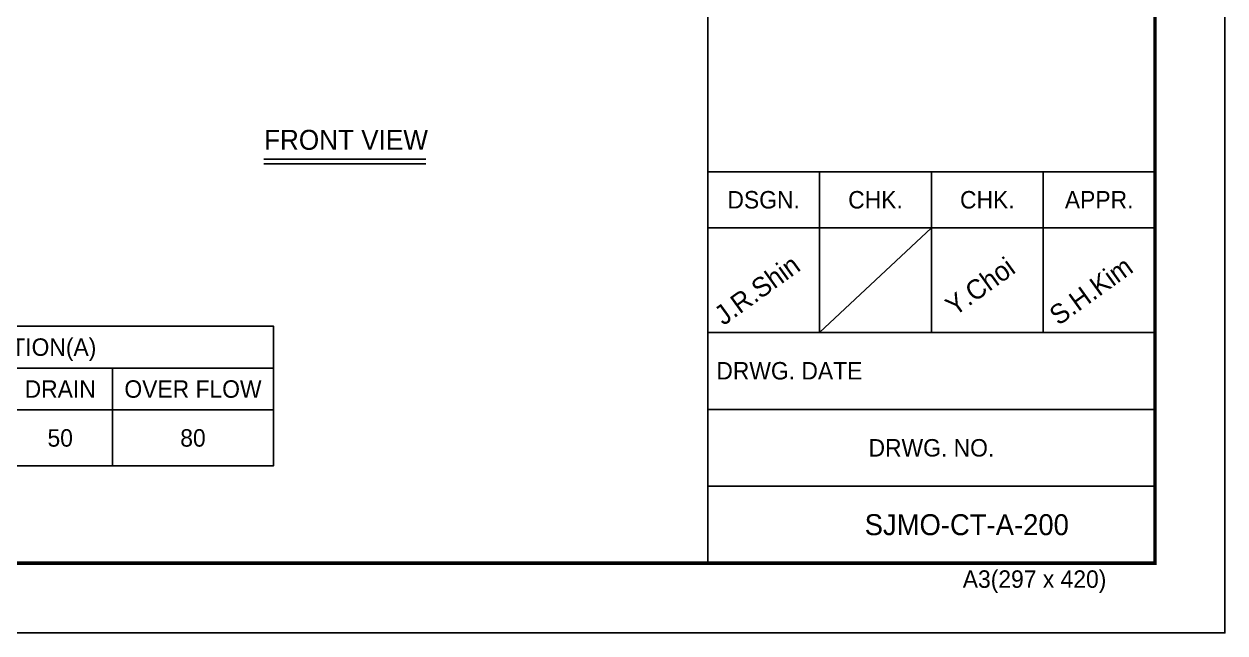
# Model space of a CAD drawing. Header units: millimetres. Extents: x -662982 to 31426, y -140792 to 22681.
# Drawn here: x 19397 to 31426, y 1886 to 7988 of the extents above; entities that cross this region are included whole.
import ezdxf
from ezdxf.enums import TextEntityAlignment as Align

# ---------------------------------------------------------------- set-up
doc = ezdxf.new("R2010")
doc.units = ezdxf.units.MM
for name, color, linetype in [('냉각탑_box', 1, 'Continuous'), ('냉각탑_form', 1, 'Continuous'), ('냉각탑_text', 3, 'Continuous')]:
    doc.layers.add(name, color=color, linetype=linetype)
doc.styles.add('돋움', font='Dotum.ttf')

msp = doc.modelspace()

# ---------------------------------------------------------------- linework, layer by layer
at = {"layer": 'Defpoints'}
msp.add_lwpolyline([(2019.2, 22681.2), (31426.4, 22681.2), (31426.4, 1886.1), (2019.2, 1886.1)], close=True, dxfattribs=at)
at = {"layer": '냉각탑_box'}
for p, q in [((21798.3, 6633), (23421.6, 6633)), ((21798.3, 6586.3), (23421.6, 6586.3)), ((16503.9, 4540.6), (21893.9, 4540.6)), ((20283.9, 4540.6), (20283.9, 3560.6)), ((6843.9, 4120.6), (21893.9, 4120.6))]:
    msp.add_line(p, q, dxfattribs=at)
msp.add_lwpolyline([(6843.9, 4960.6), (21893.9, 4960.6), (21893.9, 3560.6), (6843.9, 3560.6)], close=True, dxfattribs=at)
at = {"layer": '냉각탑_form'}
for p, q in [((26245.1, 14944.3), (26245.1, 2586.2)), ((26245.1, 6507.2), (30726.2, 6507.2)), ((27365.4, 6507.2), (27365.4, 4896.8)), ((28485.7, 6507.2), (28485.7, 4896.8)), ((29605.9, 6507.2), (29605.9, 4896.8)), ((26245.1, 5947.1), (30726.2, 5947.1)), ((28485.7, 5947.1), (27365.4, 4896.8)), ((26245.1, 4896.8), (30726.2, 4896.8)), ((26245.1, 4126.6), (30726.2, 4126.6)), ((26245.1, 3356.4), (30726.2, 3356.4))]:
    msp.add_line(p, q, dxfattribs=at)
at = {"layer": '냉각탑_form', "const_width": 35}
msp.add_lwpolyline([(2719.4, 21981), (2719.4, 2586.2), (30726.2, 2586.2), (30726.2, 21981)], close=True, dxfattribs=at)

# ---------------------------------------------------------------- texts
at = {"layer": '냉각탑_form', "style": '돋움'}
for s, p in [('DSGN.', (26805.2, 6227.1)), ('CHK.', (27925.5, 6227.1)), ('CHK.', (29045.8, 6227.1)), ('APPR.', (30166.1, 6227.1)), ('DRWG. NO.', (28485.7, 3741.5))]:
    msp.add_text(s, height=175.04, dxfattribs=at).set_placement(p, align=Align.MIDDLE_CENTER)
for s, height, p in [('DRWG. DATE', 175.04, (26331.3, 4426.1)), ('A3(297 x 420)', 175.043, (28799.7, 2338.6))]:
    msp.add_text(s, height=height, dxfattribs=at).set_placement(p)
at = {"layer": '냉각탑_text', "style": '돋움'}
for s, height, p in [('FRONT VIEW', 199.97, (22621.8, 6827.7)), ('CONNECTION(A)', 175, (19198.9, 4750.6)), ('DRAIN', 175, (19758.9, 4330.6)), ('OVER FLOW', 175, (21088.9, 4330.6)), ('50', 175, (19758.9, 3840.6)), ('80', 175, (21088.9, 3840.6)), ('SJMO-CT-A-200', 210.051, (28839.9, 2971.3))]:
    msp.add_text(s, height=height, dxfattribs=at).set_placement(p, align=Align.MIDDLE_CENTER)
for s, p in [('Y.Choi', (28718.8, 5054.3)), ('J.R.Shin', (26403.4, 4960.9)), ('S.H.Kim', (29760, 4960.9))]:
    msp.add_text(s, height=196.05, rotation=35.81856, dxfattribs=at).set_placement(p)

doc.saveas('drawing.dxf')
